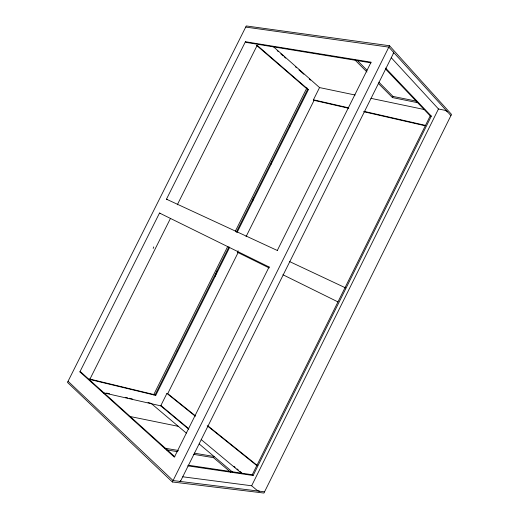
<?xml version="1.0" encoding="UTF-8"?>
<svg xmlns="http://www.w3.org/2000/svg" width="519" height="519" viewBox="0 0 519 519"><rect width="100%" height="100%" fill="white"/><g stroke="black" fill="none" stroke-linecap="round" stroke-linejoin="round"><path stroke-width="0.78" d="M271.236 164.069L271.502 161.733M252.597 201.398L253.402 197.979M215.223 276.264L217.111 270.671M153.189 248.419L153.728 246.895M193.671 454.359L213.478 457.654L214.055 456.486L194.268 453.158M417.672 102.697L392.455 97.578L393.026 96.43L378.876 82.184M188.397 465.238L252.26 474.742L430.212 115.886L385.546 69.033M187.664 465.835L253.129 475.508L431.328 116.126L385.598 68.06M182.759 476.792L251.65 485.778L438.464 108.971L391.287 57.739M170.394 218.564L89.774 379.454L155.752 395.381L229.612 247.44M237.157 232.324L308.409 89.618L257.19 45.348L177.297 204.791M103.275 392.753L160.715 405.852L166.91 393.434L167.728 393.636L195.423 415.849M167.728 393.636L238.098 252.61L237.371 252.24L238.091 250.794M348.807 108.296L314.073 100.342L313.437 99.797L319.542 87.575L273.111 46.438M246.045 236.677L314.073 100.342M269.082 266.987L174.371 457.155L79.887 371.851L159.521 213.043L269.283 267.097M277.334 250.418L371.079 62.189L245.422 41.734L166.463 199.192L167.378 199.672M172.373 481.976L389.522 45.743L246.291 25.95L67.483 382.419L172.373 481.976L263.944 493.05L451.517 114.401L389.522 45.743M180.554 481.184L393.655 52.919M153.605 394.901L227.744 246.421M235.341 231.215L306.943 87.808M89.151 378.896L155.11 394.849L229.002 246.856M236.262 232.311L307.598 89.443L308.409 89.618M264.547 491.824L173.08 480.562L68.06 381.264M245.727 27.085L388.835 47.125L450.92 115.601M371.04 62.844L246.227 42.422L245.422 41.734M166.735 449.882L177.829 451.725M164.99 448.228L178.445 450.492M393.026 96.43L416.686 101.192M129.263 416.342L178.322 426.339M438.464 108.971L444.102 110.125A2.744 0.843 23.5 0 1 447.527 111.857M319.542 87.575L355.139 95.029M370.962 98.344L424.75 109.619M430.212 115.886L431.328 116.126M313.437 99.797L348.191 107.738M363.988 111.345L425.593 125.416M363.806 111.728L425.385 125.825M106.499 393.071L109.632 393.785M125.3 397.366L127.648 397.904M129.218 398.261L132.351 398.981M148.019 402.562L150.367 403.094M79.887 371.851L80.919 372.104L174.851 456.785M166.463 199.192L277.516 250.573M289.498 261.531L345.706 287.948M237.371 252.24L269.192 267.953M282.926 274.746L337.895 301.876M159.521 213.043L160.442 213.504M177.037 350.935L177.706 351.408M208.009 425.95L257.113 465.322M166.91 393.434L195.235 416.173M207.198 425.775L256.924 465.699M155.11 394.849L155.752 395.381M160.799 405.423L188.76 428.707M233.913 466.309L235.152 467.347M237.014 468.891L238.253 469.922M240.109 471.473L241.348 472.504M160.715 405.852L188.747 429.213M201.203 439.599L241.685 473.347M251.65 485.778L256.081 489.501A2.77 0.772 29.2 0 0 259.552 491.208M151.567 403.763L186.334 433.099M199.27 444.011L232.564 472.102M213.478 457.654L230.734 472.264M256.373 45.211L307.598 89.443M252.26 474.742L253.129 475.508M277.172 50.628L278.385 51.699M280.805 53.846L283.231 55.987M284.444 57.064L285.658 58.134M295.35 66.717L296.563 67.788M298.989 69.935L303.836 74.223M309.292 79.05L310.498 80.121M355.054 60.061L366.959 71.998M378.293 83.364L392.455 97.578M357.37 60.528L366.991 70.221M289.563 125.559L289.842 126.805M393.266 52.01A3.075 1.09 25.4 0 1 393.123 53.282M180.365 480.393A3.108 0.999 27.5 0 1 179.613 481.366"/></g></svg>
